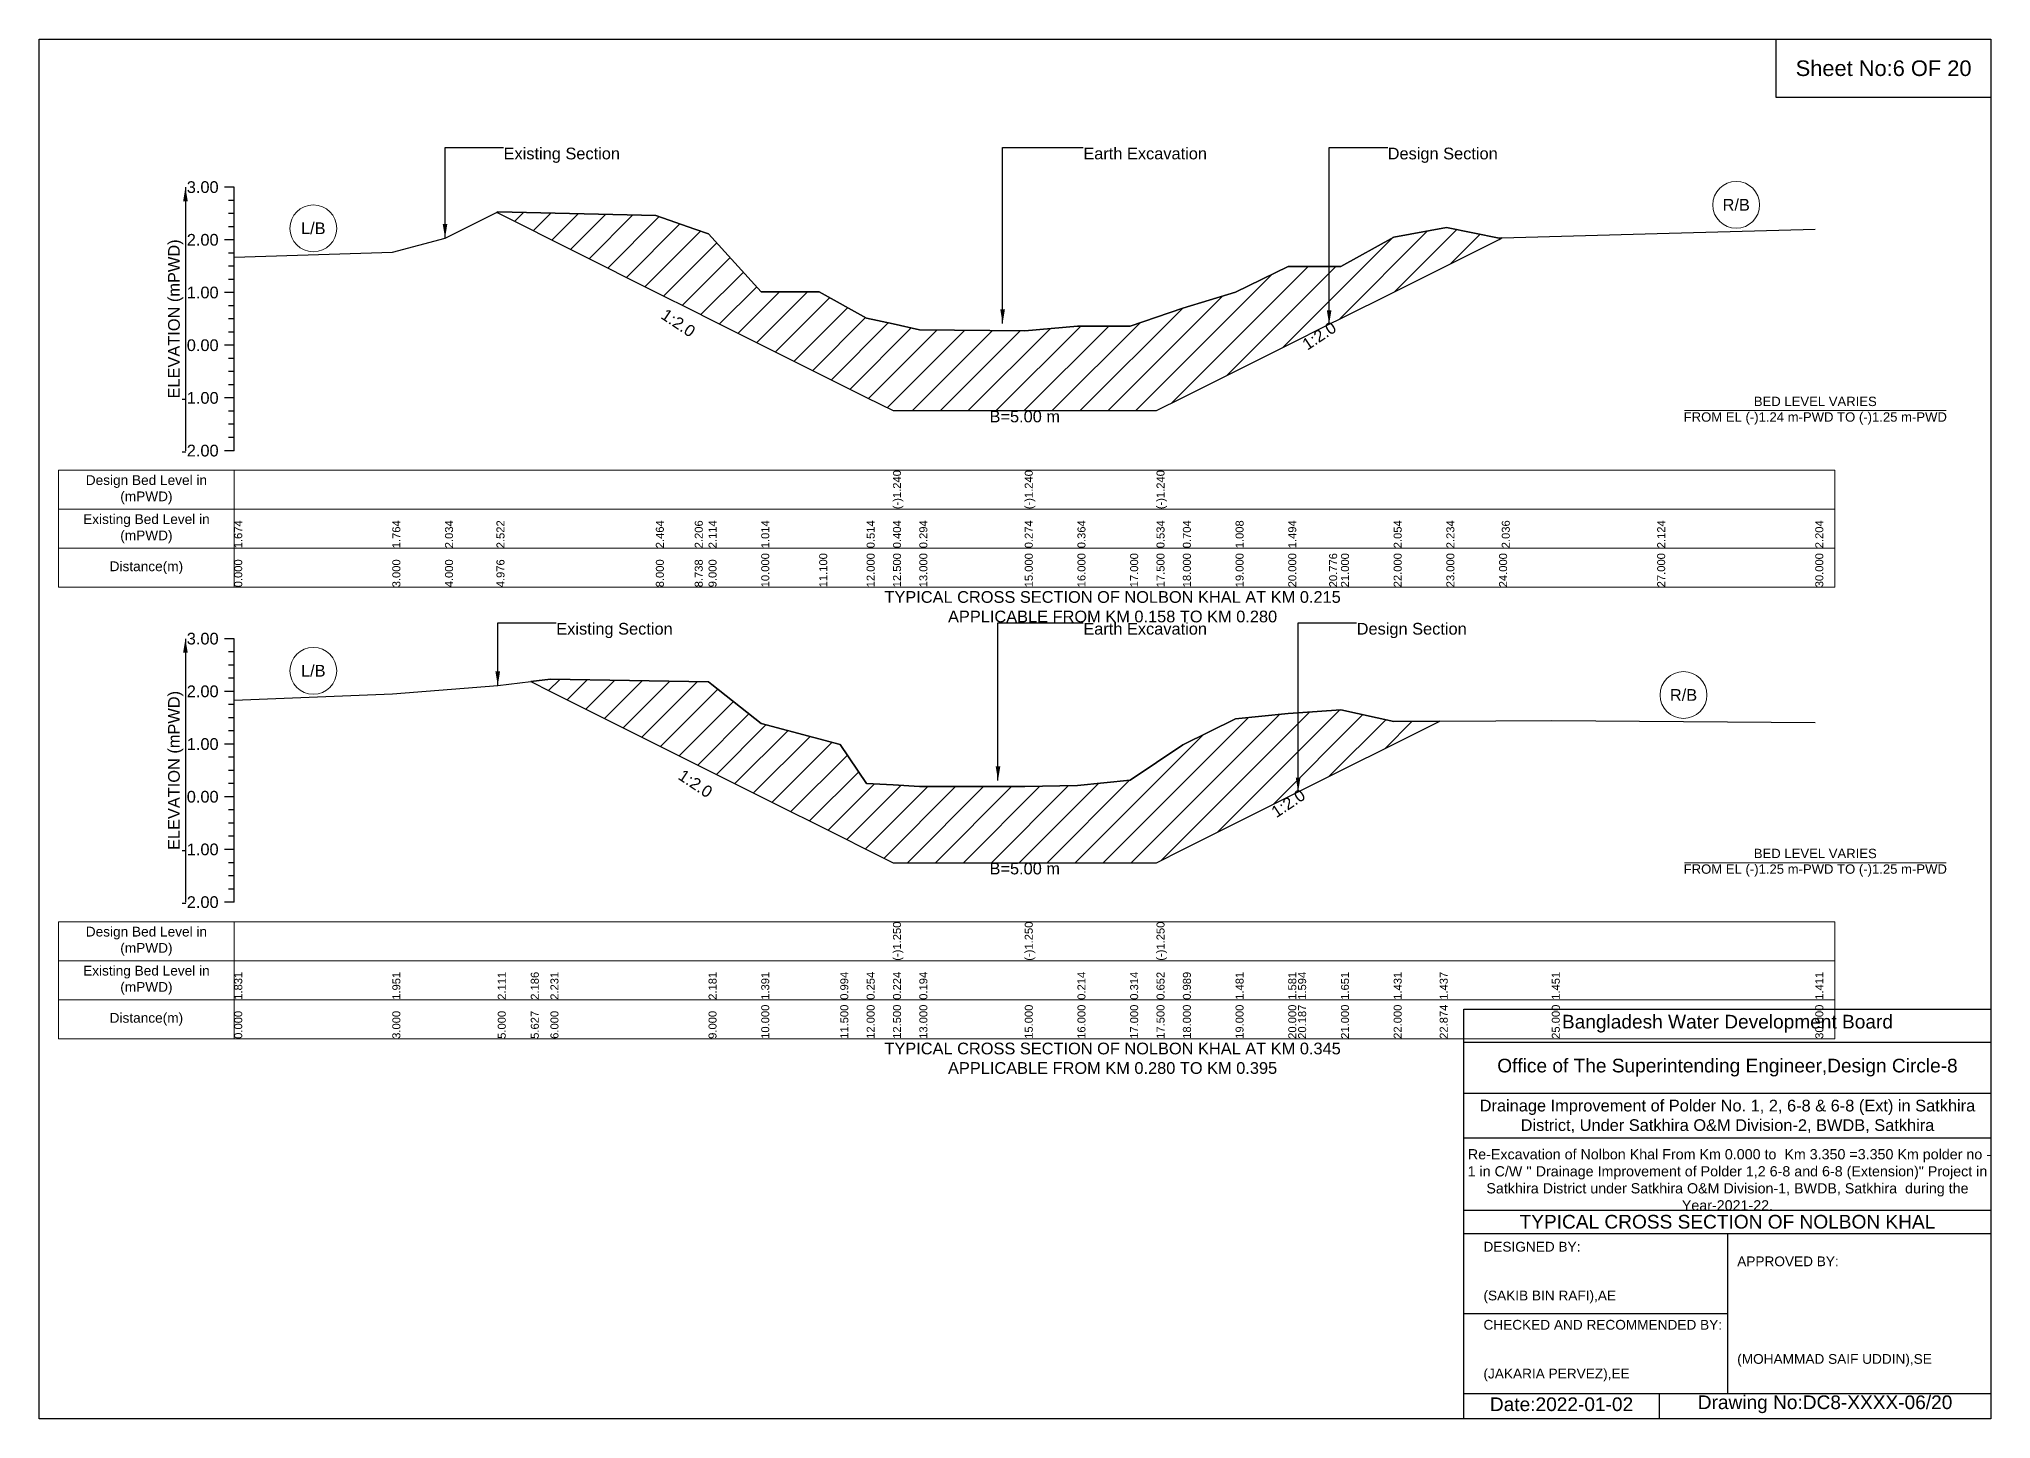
# Model space of a CAD drawing. Header units: inches. Extents: x 91000 to 298000, y -5656 to 0.
# Drawn here: x 150000 to 158000, y -5656 to 0 of the extents above; entities that cross this region are included whole.
import ezdxf

# ---------------------------------------------------------------- set-up
doc = ezdxf.new("R2010")
doc.units = ezdxf.units.IN
doc.header["$LTSCALE"] = 7
doc.header["$MEASUREMENT"] = 0
for name, color, linetype, lineweight in [('Cross section Data Border', 7, 'Continuous', 9), ('Cross Section Labels', 7, 'Continuous', 9), ('Existing_Bed_Level for Xsection', 7, 'Continuous', 25)]:
    doc.layers.add(name, color=color, linetype=linetype, lineweight=lineweight)
doc.styles.get("Standard").update_dxf_attribs({"font": 'arial.ttf'})
doc.dimstyles.get("Standard").update_dxf_attribs({"dimtxt": 0.18, "dimasz": 0.18, "dimexe": 0.18, "dimexo": 0.0625, "dimgap": 0.09, "dimtad": 0, "dimtih": 1, "dimtoh": 1, "dimdec": 4, "dimzin": 0, "dimdsep": 46, "dimtxsty": 'Standard', "dimcen": 0.09, "dimadec": 0, "dimazin": 0, "dimtfac": 1, "dimtdec": 4, "dimtofl": 0, "dimtmove": 0, "dimatfit": 3, "dimfxl": 1, "dimtolj": 1, "dimtzin": 0, "dimarcsym": 0})

msp = doc.modelspace()

# ---------------------------------------------------------------- hatches: boundary and pattern name
at = {"layer": 'Existing_Bed_Level for Xsection'}
h = msp.add_hatch(dxfattribs=at)
h.set_pattern_fill('ANSI31', color=256, scale=648, style=0)
h.paths.add_polyline_path([(151874.8, -710.4), (151880, -713), (152528, -1037), (152687.4, -1116.7), (152744, -1145), (152960, -1253), (153197.6, -1371.8), (153392, -1469), (153500, -1523), (153608, -1523), (154040, -1523), (154256, -1523), (154472, -1523), (154580, -1523), (154688, -1469), (154904, -1361), (155120, -1253), (155287.5, -1169.3), (155336, -1145), (155552, -1037), (155768, -929), (155984, -821), (155995, -815.5), (155984, -815.8), (155768, -772.6), (155552, -811.5), (155336, -932.5), (155287.5, -932.5), (155120, -932.5), (154904, -1037.5), (154688, -1103.1), (154580, -1139.8), (154472, -1176.6), (154256, -1176.6), (154040, -1196), (153608, -1191.7), (153500, -1167.9), (153392, -1144.2), (153197.6, -1036.2), (152960, -1036.2), (152744, -798.6), (152687.4, -778.8), (152528, -723), (151880, -707.8)])
h = msp.add_hatch(dxfattribs=at)
h.set_pattern_fill('ANSI31', color=256, scale=648, style=0)
h.paths.add_polyline_path([(152015.5, -2633.7), (152096, -2673.9), (152744, -2997.9), (152757.8, -3004.8), (152960, -3105.9), (153284, -3267.9), (153392, -3321.9), (153500, -3375.9), (153608, -3375.9), (154040, -3375.9), (154256, -3375.9), (154472, -3375.9), (154580, -3375.9), (154688, -3321.9), (154904, -3213.9), (155120, -3105.9), (155160.4, -3085.7), (155336, -2997.9), (155552, -2889.9), (155740.7, -2795.5), (155552, -2796.8), (155336, -2749.3), (155160.4, -2761.6), (155120, -2764.4), (154904, -2786), (154688, -2892.3), (154580, -2965.2), (154472, -3038.1), (154256, -3059.7), (154040, -3064), (153608, -3064), (153500, -3057.5), (153392, -3051), (153284, -2891.2), (152960, -2805.4), (152757.8, -2645.7), (152744, -2634.8), (152096, -2624)])

# ---------------------------------------------------------------- linework, layer by layer
for points in [[(150000, 0), (158000, 0), (158000, -5656), (150000, -5656)], [(157120, 0), (158000, 0), (158000, -240), (157120, -240)]]:
    msp.add_lwpolyline(points, close=True)
for points in [[(155840, -5656), (155840, -3976), (158000, -3976)], [(155840, -4112), (158000, -4112)], [(155840, -4320), (158000, -4320)], [(155840, -4504), (158000, -4504)], [(155840, -4800), (158000, -4800)], [(155840, -4896), (158000, -4896)], [(156920, -4896), (156920, -5552)], [(155840, -5224), (156920, -5224)], [(155840, -5552), (158000, -5552)], [(156640, -5552), (156640, -5656)]]:
    msp.add_lwpolyline(points)
at = {"layer": 'Cross section Data Border'}
for points in [[(150080, -1767.2), (157360, -1767.2), (157360, -2247.2), (150080, -2247.2)], [(150080, -3617.9), (157360, -3617.9), (157360, -4097.9), (150080, -4097.9)]]:
    msp.add_lwpolyline(points, close=True, dxfattribs=at)
for points in [[(150800, -1767.2), (150800, -2247.2)], [(150080, -1927.2), (157360, -1927.2)], [(150080, -2087.2), (157360, -2087.2)], [(150800, -3617.9), (150800, -4097.9)], [(150080, -3777.9), (157360, -3777.9)], [(150080, -3937.9), (157360, -3937.9)]]:
    msp.add_lwpolyline(points, dxfattribs=at)
at = {"layer": 'Cross Section Labels'}
for points in [[(156744.2, -1523), (157815.8, -1523)], [(156744.2, -3375.9), (157815.8, -3375.9)]]:
    msp.add_lwpolyline(points, dxfattribs=at)
for centre in [(156956, -679.8), (151124, -775.9), (151124, -2589.4), (156740, -2688.8)]:
    msp.add_circle(centre, 96, dxfattribs=at)
at = {"layer": 'Existing_Bed_Level for Xsection'}
for points in [[(150800, -607.2), (150760, -607.2)], [(150800, -1687.2), (150800, -1471.2), (150800, -1255.2), (150800, -1039.2), (150800, -823.2), (150800, -607.2)], [(150800, -661.2), (150776, -661.2)], [(150800, -715.2), (150776, -715.2)], [(150800, -893.6), (151448, -874.2), (151664, -815.8), (151874.8, -710.4), (151880, -707.8), (152528, -723), (152687.4, -778.8), (152744, -798.6), (152960, -1036.2), (153197.6, -1036.2), (153392, -1144.2), (153500, -1167.9), (153500, -1167.9), (153608, -1191.7), (154040, -1196), (154040, -1196), (154256, -1176.6), (154472, -1176.6), (154580, -1139.8), (154580, -1139.8), (154688, -1103.1), (154904, -1037.5), (155120, -932.5), (155287.5, -932.5), (155336, -932.5), (155552, -811.5), (155768, -772.6), (155984, -815.8), (155995, -815.5), (156632, -796.4), (157280, -779.1)], [(150800, -769.2), (150776, -769.2)], [(150800, -823.2), (150760, -823.2)], [(150800, -877.2), (150776, -877.2)], [(150800, -931.2), (150776, -931.2)], [(150800, -1039.2), (150760, -1039.2)], [(150800, -985.2), (150776, -985.2)], [(150800, -1093.2), (150776, -1093.2)], [(150800, -1147.2), (150776, -1147.2)], [(150800, -1255.2), (150760, -1255.2)], [(150800, -1201.2), (150776, -1201.2)], [(150800, -1309.2), (150776, -1309.2)], [(150800, -1363.2), (150776, -1363.2)], [(150800, -1417.2), (150776, -1417.2)], [(150800, -1471.2), (150760, -1471.2)], [(150800, -1525.2), (150776, -1525.2)], [(150800, -1579.2), (150776, -1579.2)], [(150800, -1633.2), (150776, -1633.2)], [(150800, -1687.2), (150760, -1687.2)], [(150800, -2457.9), (150760, -2457.9)], [(150800, -3537.9), (150800, -3321.9), (150800, -3105.9), (150800, -2889.9), (150800, -2673.9), (150800, -2457.9)], [(150800, -2511.9), (150776, -2511.9)], [(150800, -2565.9), (150776, -2565.9)], [(150800, -2619.9), (150776, -2619.9)], [(150800, -2710.4), (151448, -2684.5), (151880, -2649.9), (152015.5, -2633.7), (152096, -2624), (152744, -2634.8), (152757.8, -2645.7), (152960, -2805.4), (153284, -2891.2), (153392, -3051), (153500, -3057.5), (153500, -3057.5), (153608, -3064), (154040, -3064), (154040, -3064), (154256, -3059.7), (154472, -3038.1), (154580, -2965.2), (154580, -2965.2), (154688, -2892.3), (154904, -2786), (155120, -2764.4), (155160.4, -2761.6), (155336, -2749.3), (155552, -2796.8), (155740.7, -2795.5), (156200, -2792.5), (157280, -2801.1)], [(150800, -2673.9), (150760, -2673.9)], [(150800, -2727.9), (150776, -2727.9)], [(150800, -2781.9), (150776, -2781.9)], [(150800, -2835.9), (150776, -2835.9)], [(150800, -2889.9), (150760, -2889.9)], [(150800, -2943.9), (150776, -2943.9)], [(150800, -2997.9), (150776, -2997.9)], [(150800, -3105.9), (150760, -3105.9)], [(150800, -3051.9), (150776, -3051.9)], [(150800, -3159.9), (150776, -3159.9)], [(150800, -3213.9), (150776, -3213.9)], [(150800, -3267.9), (150776, -3267.9)], [(150800, -3321.9), (150760, -3321.9)], [(150800, -3375.9), (150776, -3375.9)], [(150800, -3429.9), (150776, -3429.9)], [(150800, -3483.9), (150776, -3483.9)], [(150800, -3537.9), (150760, -3537.9)]]:
    msp.add_lwpolyline(points, dxfattribs=at)
for points in [[(151874.8, -710.4), (151880, -713), (152528, -1037), (152687.4, -1116.7), (152744, -1145), (152960, -1253), (153197.6, -1371.8), (153392, -1469), (153500, -1523), (153500, -1523), (153608, -1523), (154040, -1523), (154040, -1523), (154256, -1523), (154472, -1523), (154580, -1523), (154580, -1523), (154688, -1469), (154904, -1361), (155120, -1253), (155287.5, -1169.3), (155336, -1145), (155552, -1037), (155768, -929), (155984, -821), (155995, -815.5), (155984, -815.8), (155768, -772.6), (155552, -811.5), (155336, -932.5), (155287.5, -932.5), (155120, -932.5), (154904, -1037.5), (154688, -1103.1), (154580, -1139.8), (154580, -1139.8), (154472, -1176.6), (154256, -1176.6), (154040, -1196), (154040, -1196), (153608, -1191.7), (153500, -1167.9), (153500, -1167.9), (153392, -1144.2), (153197.6, -1036.2), (152960, -1036.2), (152744, -798.6), (152687.4, -778.8), (152528, -723), (151880, -707.8)], [(152015.5, -2633.7), (152096, -2673.9), (152744, -2997.9), (152757.8, -3004.8), (152960, -3105.9), (153284, -3267.9), (153392, -3321.9), (153500, -3375.9), (153500, -3375.9), (153608, -3375.9), (154040, -3375.9), (154040, -3375.9), (154256, -3375.9), (154472, -3375.9), (154580, -3375.9), (154580, -3375.9), (154688, -3321.9), (154904, -3213.9), (155120, -3105.9), (155160.4, -3085.7), (155336, -2997.9), (155552, -2889.9), (155740.7, -2795.5), (155740.7, -2795.5), (155740.7, -2795.5), (155552, -2796.8), (155336, -2749.3), (155160.4, -2761.6), (155120, -2764.4), (154904, -2786), (154688, -2892.3), (154580, -2965.2), (154580, -2965.2), (154472, -3038.1), (154256, -3059.7), (154040, -3064), (154040, -3064), (153608, -3064), (153500, -3057.5), (153500, -3057.5), (153392, -3051), (153284, -2891.2), (152960, -2805.4), (152757.8, -2645.7), (152744, -2634.8), (152096, -2624)]]:
    msp.add_lwpolyline(points, close=True, dxfattribs=at)

# ---------------------------------------------------------------- texts
at = {"attachment_point": 5}
for s, insert, char_height in [('Sheet No:6 OF 20', (157560, -120), 64), ('Bangladesh Water Development Board', (156920, -4036), 56), ('Office of The Superintending Engineer,Design Circle-8', (156920, -4216), 56)]:
    msp.add_mtext(s, dxfattribs=dict(at, insert=insert, char_height=char_height))
for s, insert, char_height, width, attachment_point in [('Drainage Improvement of Polder No. 1, 2, 6-8 & 6-8 (Ext) in Satkhira District, Under Satkhira O&M Division-2, BWDB, Satkhira', (156920, -4416), 48, 2240, 5), (' Re-Excavation of Nolbon Khal From Km 0.000 to  Km 3.350 =3.350 Km polder no - 1 in C/W \'\' Drainage Improvement of Polder 1,2 6-8 and 6-8 (Extension)" Project in Satkhira District under Satkhira O&M Division-1, BWDB, Satkhira  during the Year-2021-22. ', (156920, -4676), 41.8678, 2160, 5), ('TYPICAL CROSS SECTION OF NOLBON KHAL', (156920, -4848), 56, 2240, 5), ('DESIGNED BY:^J^J^J(SAKIB BIN RAFI),AE', (155920, -5056), 40, 1120, 4), ('APPROVED BY:^J^J^J^J^J^J(MOHAMMAD SAIF UDDIN),SE', (156960, -5216), 40, 1120, 4), ('CHECKED AND RECOMMENDED BY:^J^J^J(JAKARIA PERVEZ),EE', (155920, -5376), 40, 1120, 4), ('Date:2022-01-02', (156240, -5596), 56, 1120, 5), ('Drawing No:DC8-XXXX-06/20', (157320, -5596), 56, 1760, 5)]:
    msp.add_mtext(s, dxfattribs=dict(insert=insert, char_height=char_height, width=width, attachment_point=attachment_point))
at = {"layer": 'Cross section Data Border', "char_height": 40, "width": 640, "attachment_point": 5}
for s, insert in [('Design Bed Level in (mPWD)', (150440, -1847.2)), ('Existing Bed Level in (mPWD)', (150440, -2007.2)), ('Distance(m)', (150440, -2167.2)), ('Design Bed Level in (mPWD)', (150440, -3697.9)), ('Existing Bed Level in (mPWD)', (150440, -3857.9)), ('Distance(m)', (150440, -4017.9))]:
    msp.add_mtext(s, dxfattribs=dict(at, insert=insert))
at = {"layer": 'Cross Section Labels'}
for s, insert, char_height, attachment_point in [('Existing Section', (151904, -445.2), 48, 1), ('Earth Excavation', (154280, -445.2), 48, 1), ('Design Section', (155527.5, -445.2), 48, 1), ('R/B', (156956, -679.8), 48, 5), ('L/B', (151124, -775.9), 48, 5), ('BED LEVEL VARIES ^JFROM EL (-)1.24 m-PWD TO (-)1.25 m-PWD', (157280, -1523), 38.4, 5), ('B=5.00 m', (154040, -1523), 48, 2), ('TYPICAL CROSS SECTION OF NOLBON KHAL AT KM 0.215^JAPPLICABLE FROM KM 0.158 TO KM 0.280', (154400, -2327.2), 48, 5), ('Existing Section', (152120, -2393.1), 48, 1), ('Earth Excavation', (154280, -2393.1), 48, 1), ('Design Section', (155400.4, -2393.1), 48, 1), ('L/B', (151124, -2589.4), 48, 5), ('R/B', (156740, -2688.8), 48, 5), ('BED LEVEL VARIES ^JFROM EL (-)1.25 m-PWD TO (-)1.25 m-PWD', (157280, -3375.9), 38.4, 5), ('B=5.00 m', (154040, -3375.9), 48, 2), ('TYPICAL CROSS SECTION OF NOLBON KHAL AT KM 0.345^JAPPLICABLE FROM KM 0.280 TO KM 0.395', (154400, -4177.9), 48, 5)]:
    msp.add_mtext(s, dxfattribs=dict(at, insert=insert, char_height=char_height, attachment_point=attachment_point))
at = {"layer": 'Cross Section Labels', "char_height": 48, "attachment_point": 2}
for insert, rotation in [((152633.4, -1143.7), 326.30993), ((155233.5, -1196.3), 33.69007), ((152703.8, -3031.8), 326.30993), ((155106.4, -3112.7), 33.69007)]:
    msp.add_mtext('1:2.0', dxfattribs=dict(at, insert=insert, rotation=rotation))
at = {"layer": 'Existing_Bed_Level for Xsection', "char_height": 48, "attachment_point": 6}
for s, insert in [('3.00', (150736, -607.2)), ('2.00', (150736, -823.2)), ('1.00', (150736, -1039.2)), ('0.00', (150736, -1255.2)), ('-1.00', (150736, -1471.2)), ('-2.00', (150736, -1687.2)), ('3.00', (150736, -2457.9)), ('2.00', (150736, -2673.9)), ('1.00', (150736, -2889.9)), ('0.00', (150736, -3105.9)), ('-1.00', (150736, -3321.9)), ('-2.00', (150736, -3537.9))]:
    msp.add_mtext(s, dxfattribs=dict(at, insert=insert))
at = {"layer": 'Existing_Bed_Level for Xsection', "rotation": 90}
for s, insert, char_height, attachment_point in [('ELEVATION (mPWD)', (150560, -1147.2), 48, 5), ('(-)1.240', (153500, -1927.2), 32.8, 1), ('(-)1.240', (154040, -1927.2), 32.8, 1), ('(-)1.240', (154580, -1927.2), 32.8, 1), ('1.674', (150800, -2087.2), 32.8, 1), ('1.764', (151448, -2087.2), 32.8, 1), ('2.034', (151664, -2087.2), 32.8, 1), ('2.522', (151874.8, -2087.2), 32.8, 1), ('2.464', (152528, -2087.2), 32.8, 1), ('2.206', (152687.4, -2087.2), 32.8, 1), ('2.114', (152744, -2087.2), 32.8, 1), ('1.014', (152960, -2087.2), 32.8, 1), ('0.514', (153392, -2087.2), 32.8, 1), ('0.404', (153500, -2087.2), 32.8, 1), ('0.294', (153608, -2087.2), 32.8, 1), ('0.274', (154040, -2087.2), 32.8, 1), ('0.364', (154256, -2087.2), 32.8, 1), ('0.534', (154580, -2087.2), 32.8, 1), ('0.704', (154688, -2087.2), 32.8, 1), ('1.008', (154904, -2087.2), 32.8, 1), ('1.494', (155120, -2087.2), 32.8, 1), ('2.054', (155552, -2087.2), 32.8, 1), ('2.234', (155768, -2087.2), 32.8, 1), ('2.036', (155995, -2087.2), 32.8, 1), ('2.124', (156632, -2087.2), 32.8, 1), ('2.204', (157280, -2087.2), 32.8, 1), ('0.000', (150800, -2247.2), 32.8, 1), ('3.000', (151448, -2247.2), 32.8, 1), ('4.000', (151664, -2247.2), 32.8, 1), ('4.976', (151874.8, -2247.2), 32.8, 1), ('8.000', (152528, -2247.2), 32.8, 1), ('8.738', (152687.4, -2247.2), 32.8, 1), ('9.000', (152744, -2247.2), 32.8, 1), ('10.000', (152960, -2247.2), 32.8, 1), ('11.100', (153197.6, -2247.2), 32.8, 1), ('12.000', (153392, -2247.2), 32.8, 1), ('12.500', (153500, -2247.2), 32.8, 1), ('13.000', (153608, -2247.2), 32.8, 1), ('15.000', (154040, -2247.2), 32.8, 1), ('16.000', (154256, -2247.2), 32.8, 1), ('17.000', (154472, -2247.2), 32.8, 1), ('17.500', (154580, -2247.2), 32.8, 1), ('18.000', (154688, -2247.2), 32.8, 1), ('19.000', (154904, -2247.2), 32.8, 1), ('20.000', (155120, -2247.2), 32.8, 1), ('20.776', (155287.5, -2247.2), 32.8, 1), ('21.000', (155336, -2247.2), 32.8, 1), ('22.000', (155552, -2247.2), 32.8, 1), ('23.000', (155768, -2247.2), 32.8, 1), ('24.000', (155984, -2247.2), 32.8, 1), ('27.000', (156632, -2247.2), 32.8, 1), ('30.000', (157280, -2247.2), 32.8, 1), ('ELEVATION (mPWD)', (150560, -2997.9), 48, 5), ('(-)1.250', (153500, -3777.9), 32.8, 1), ('(-)1.250', (154040, -3777.9), 32.8, 1), ('(-)1.250', (154580, -3777.9), 32.8, 1), ('1.831', (150800, -3937.9), 32.8, 1), ('1.951', (151448, -3937.9), 32.8, 1), ('2.111', (151880, -3937.9), 32.8, 1), ('2.186', (152015.5, -3937.9), 32.8, 1), ('2.231', (152096, -3937.9), 32.8, 1), ('2.181', (152744, -3937.9), 32.8, 1), ('1.391', (152960, -3937.9), 32.8, 1), ('0.994', (153284, -3937.9), 32.8, 1), ('0.254', (153392, -3937.9), 32.8, 1), ('0.224', (153500, -3937.9), 32.8, 1), ('0.194', (153608, -3937.9), 32.8, 1), ('0.214', (154256, -3937.9), 32.8, 1), ('0.314', (154472, -3937.9), 32.8, 1), ('0.652', (154580, -3937.9), 32.8, 1), ('0.989', (154688, -3937.9), 32.8, 1), ('1.481', (154904, -3937.9), 32.8, 1), ('1.581', (155120, -3937.9), 32.8, 1), ('1.594', (155160.4, -3937.9), 32.8, 1), ('1.651', (155336, -3937.9), 32.8, 1), ('1.431', (155552, -3937.9), 32.8, 1), ('1.437', (155740.7, -3937.9), 32.8, 1), ('1.451', (156200, -3937.9), 32.8, 1), ('1.411', (157280, -3937.9), 32.8, 1), ('0.000', (150800, -4097.9), 32.8, 1), ('3.000', (151448, -4097.9), 32.8, 1), ('5.000', (151880, -4097.9), 32.8, 1), ('5.627', (152015.5, -4097.9), 32.8, 1), ('6.000', (152096, -4097.9), 32.8, 1), ('9.000', (152744, -4097.9), 32.8, 1), ('10.000', (152960, -4097.9), 32.8, 1), ('11.500', (153284, -4097.9), 32.8, 1), ('12.000', (153392, -4097.9), 32.8, 1), ('12.500', (153500, -4097.9), 32.8, 1), ('13.000', (153608, -4097.9), 32.8, 1), ('15.000', (154040, -4097.9), 32.8, 1), ('16.000', (154256, -4097.9), 32.8, 1), ('17.000', (154472, -4097.9), 32.8, 1), ('17.500', (154580, -4097.9), 32.8, 1), ('18.000', (154688, -4097.9), 32.8, 1), ('19.000', (154904, -4097.9), 32.8, 1), ('20.000', (155120, -4097.9), 32.8, 1), ('20.187', (155160.4, -4097.9), 32.8, 1), ('21.000', (155336, -4097.9), 32.8, 1), ('22.000', (155552, -4097.9), 32.8, 1), ('22.874', (155740.7, -4097.9), 32.8, 1), ('25.000', (156200, -4097.9), 32.8, 1), ('30.000', (157280, -4097.9), 32.8, 1)]:
    msp.add_mtext(s, dxfattribs=dict(at, insert=insert, char_height=char_height, attachment_point=attachment_point))

# ---------------------------------------------------------------- leaders
at = {"layer": 'Cross Section Labels', "annotation_type": 0, "has_hookline": 1, "hookline_direction": 0}
for points, text_width in [([(151664, -815.8), (151664, -445.2), (151903.9, -445.2)], 467.2), ([(153949.2, -1166), (153949.2, -445.2), (154279.9, -445.2)], 497), ([(155287.5, -1169.3), (155287.5, -445.2), (155527.4, -445.2)], 441.2), ([(151880, -2649.9), (151880, -2393.1), (152119.9, -2393.1)], 467.2), ([(153930.3, -3039.3), (153930.3, -2393.1), (154279.9, -2393.1)], 497), ([(155160.4, -3085.7), (155160.4, -2393.1), (155400.3, -2393.1)], 441.2)]:
    msp.add_leader(points, dimstyle='Standard', override={"dimasz": 57.6}, dxfattribs=dict(at, text_width=text_width))
at = {"layer": 'Existing_Bed_Level for Xsection'}
for points in [[(150600, -607.2), (150600, -1687.2)], [(150600, -2457.9), (150600, -3537.9)]]:
    msp.add_leader(points, dimstyle='Standard', override={"dimasz": 57.6}, dxfattribs=at)

doc.saveas('drawing.dxf')
